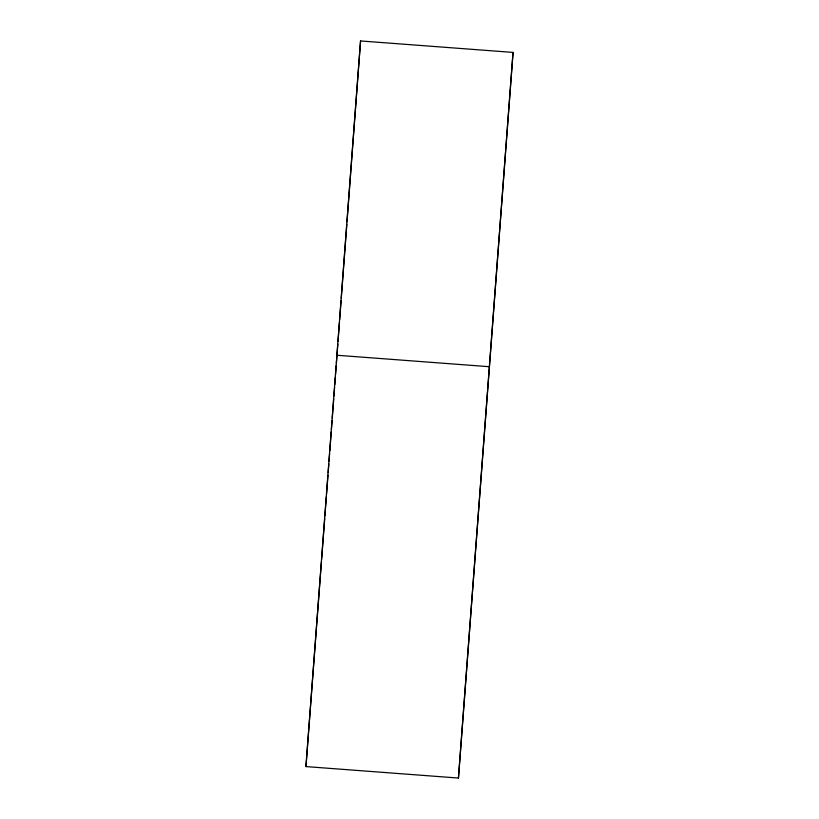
<?xml version="1.0" encoding="UTF-8"?>
<svg xmlns="http://www.w3.org/2000/svg" width="819" height="819" viewBox="0 0 819 819"><rect width="100%" height="100%" fill="white"/><g stroke="black" fill="none" stroke-linecap="round" stroke-linejoin="round"><path stroke-width="1.23" d="M305.948 766.584L360.555 40.95L513.052 52.416L458.445 778.05L305.948 766.584L321.437 561.721M321.632 559.172L324.713 518.458M324.908 515.909L326.351 496.826M326.535 494.277L327.979 475.194M328.173 472.645L328.849 463.738M329.043 461.199L329.617 453.562M329.811 451.013L331.245 431.91M331.429 429.361L332.104 420.454M332.289 417.905L333.722 398.802M333.917 396.253L334.582 387.336M334.776 384.797L335.35 377.149M335.534 374.6L336.21 365.694M336.394 363.145L337.827 344.041M338.022 341.492L339.455 322.389M339.639 319.84L341.073 300.747M341.267 298.198L346.806 224.334M346.99 221.785L360.555 40.95M458.445 778.05L513.052 52.416M336.793 355.241L489.291 366.707"/></g></svg>
